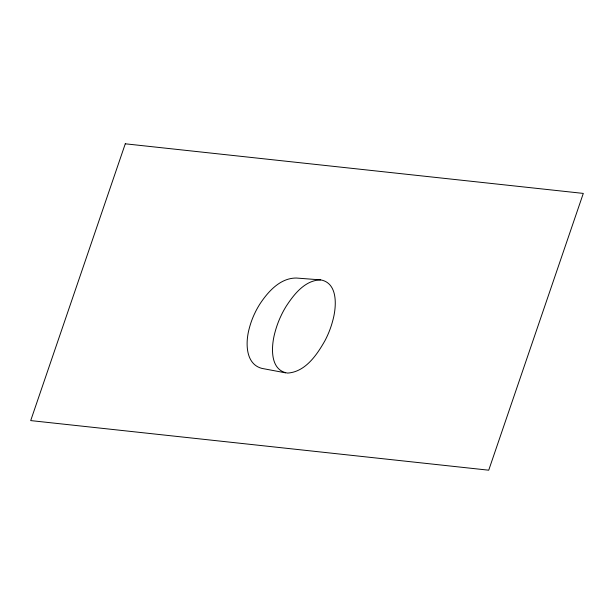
<?xml version="1.0" encoding="UTF-8"?>
<svg xmlns="http://www.w3.org/2000/svg" width="614" height="614" viewBox="0 0 614 614"><rect width="100%" height="100%" fill="white"/><g stroke="black" fill="none" stroke-linecap="round" stroke-linejoin="round"><path stroke-width="0.92" d="M320.646 279.884C305.02 280.184 294.052 294.198 286.224 306.209A127.39 94.518 -12.1 0 0 281.619 314.545L280.007 318.014A142.026 105.385 -12.1 0 0 275.049 332.097C271.227 345.498 269.247 370.342 287.659 373.082C305.542 371.9 317.085 354.616 325.067 340.486A138.311 102.622 -12.1 0 0 332.773 320.585C336.434 307.545 338.575 283.069 320.646 279.884L296.347 278.035C280.506 277.935 268.495 291.159 260.321 303.362A112.531 83.496 -12.1 0 0 255.677 311.428L254.073 314.782A124.419 92.323 -12.1 0 0 249.253 328.436C245.485 341.921 245.078 364.033 261.909 368.4L285.579 372.844M125.279 143.806L30.7 420.59L488.721 470.194L583.3 193.41L125.279 143.806"/></g></svg>
